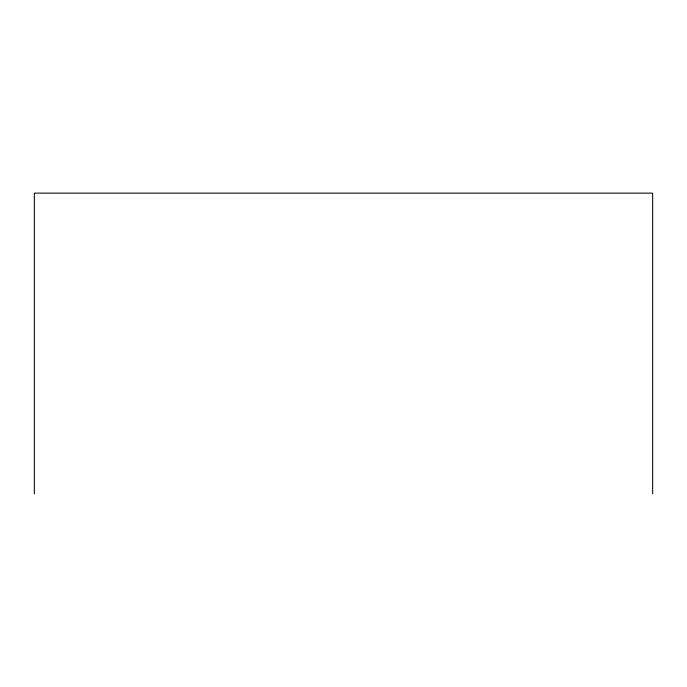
<?xml version="1.0" encoding="UTF-8"?>
<svg xmlns="http://www.w3.org/2000/svg" width="687" height="687" viewBox="0 0 687 687"><rect width="100%" height="100%" fill="white"/><g stroke="black" fill="none" stroke-linecap="round" stroke-linejoin="round"><path stroke-width="1.03" d="M652.65 493.859L652.65 193.141L34.35 193.141L34.35 493.859"/></g></svg>
